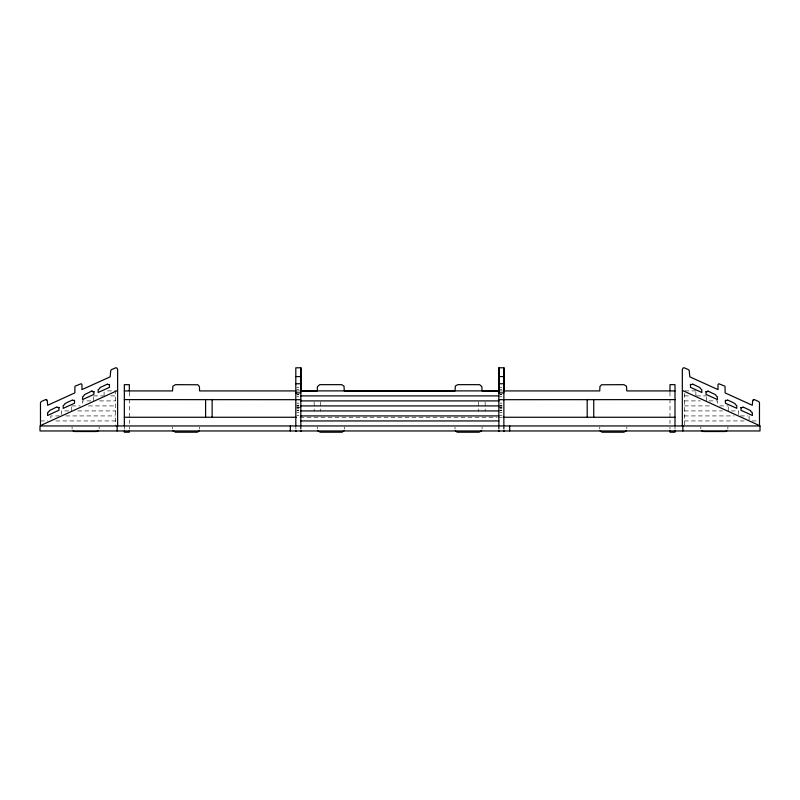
<?xml version="1.0" encoding="UTF-8"?>
<svg xmlns="http://www.w3.org/2000/svg" width="800" height="800" viewBox="0 0 800 800"><rect width="100%" height="100%" fill="white"/><g stroke="black" fill="none" stroke-linecap="round" stroke-linejoin="round"><path stroke-width="0.6" stroke-dasharray="4 3" d="M727.86 429.14L727.89 426.78M296.81 387.32L298.94 387.25M499.86 387.25L501.99 387.25M296.81 389.61L298.94 389.67M499.86 389.61L501.99 389.61M107.54 390.89L115.59 390.89L115.59 425.95M695.88 390.89L684.37 390.89L684.37 425.95M296.81 390.98L298.94 390.98M499.42 390.92L501.99 390.98M93.65 395.9L103.4 395.9M110.71 395.9L115.59 395.9M684.37 395.9L689.25 395.9M696.56 395.9L706.31 395.9M296.81 396.75L298.94 396.75M499.86 396.75L501.99 396.75M90.95 400.91L82.32 400.91L82.32 405.91M99.57 400.91L115.59 400.91M684.37 400.91L700.39 400.91M709.02 400.91L717.64 400.91L717.64 405.91M296.81 403.21L298.94 403.14M499.86 403.14L501.99 403.14M296.81 405.27L298.94 405.27M499.86 405.27L501.99 405.27M296.81 405.56L298.94 405.56M499.86 405.56L501.99 405.56M71.72 405.91L80.25 405.91M88.48 405.91L115.59 405.91M684.37 405.91L711.48 405.91M719.71 405.91L728.24 405.91M296.81 406.87L298.94 406.87M499.86 406.87L501.99 406.87M296.81 407.47L298.94 407.47M499.86 407.47L501.99 407.47M296.81 407.66L300.95 407.66M498.86 407.66L501.99 407.66M296.81 408.39L298.94 408.39M499.86 408.39L501.99 408.39M68.74 410.92L61.34 410.92L61.34 415.93M77.81 410.92L115.59 410.92M684.37 410.92L722.59 410.92M731.22 410.92L738.62 410.92L738.62 415.93M296.81 412.64L298.94 412.64M499.86 412.64L501.99 412.64M296.81 415.48L298.94 415.48M499.86 415.48L501.99 415.48M59.57 415.93L50.85 415.93L50.85 420.94M65.79 415.93L115.59 415.93M684.37 415.93L734.17 415.93M740.39 415.93L747.86 415.93M300 417.26L496.84 417.26M498.09 417.26L501.83 417.26M40.48 420.94L47.87 420.94M55.83 420.94L115.59 420.94M684.37 420.94L744.13 420.94M752.09 420.94L759.48 420.94M72.11 429.14L72.07 426.78M749.11 415.93L749.11 420.94M728.24 406.92L728.24 410.92M706.31 396.9L706.31 400.91M700.82 426.86L700.82 428.96M695.88 391.89L695.88 395.9M675 426.88L675 429.13M669.99 392.13L669.99 423.53M669.99 426.88L669.99 429.13M626.84 426.88L626.84 429.02M599.77 426.97L599.77 429.13M503.99 426.78L503.99 429.14M503.87 426.78L503.87 429.14M498.99 426.78L498.99 429.14M498.86 426.78L498.86 429.14M485.17 401.97L485.17 411.38M482.07 426.88L482.07 429.02M478.63 401.97L478.63 411.38M455.01 426.97L455.01 429.13M344.33 426.97L344.33 429.13M320.71 401.97L320.71 411.38M317.26 426.88L317.26 429.02M314.16 401.97L314.16 411.38M300.95 426.78L300.95 429.14M300.82 426.78L300.82 429.14M295.81 426.78L295.94 429.14M199.57 426.97L199.57 429.13M172.5 426.88L172.5 429.02M129.34 392.13L129.34 423.53M129.34 426.88L129.34 429.13M124.34 426.88L124.34 429.13M104.09 391.89L104.09 395.9M99.14 426.86L99.14 428.96M93.65 396.9L93.65 400.91M71.72 406.92L71.72 410.92M298.94 394.34L296.81 394.34L298.94 394.41M501.99 394.34L499.86 394.34L501.99 394.41M298.94 410.23L296.81 410.23L298.94 410.3M501.99 410.23L499.86 410.23L501.99 410.3"/><path stroke-width="1.2" d="M690.43 384.49L690.46 387.32L701.86 392.5L701.75 389.63A4.43 4.43 0 0 1 701.03 389.14L700.4 388.45A4.69 4.69 0 0 1 699.93 387.59L692.4 383.95A1.27 1.27 0 0 1 691.84 384.56L690.43 384.49A2.92 2.92 0 0 0 691.01 384.65M750.48 410.56L742.94 406.93A1.27 1.27 0 0 1 742.39 407.53L741.56 407.63A2.92 2.92 0 0 1 740.98 407.47L741.01 410.3L752.4 415.48L752.3 412.61A4.43 4.43 0 0 1 751.58 412.12L750.95 411.43A4.69 4.69 0 0 1 750.48 410.56M49.49 410.56L56.99 406.87A1.27 1.27 0 0 0 57.57 407.53L58.98 407.47L58.97 410.22L47.56 415.48L47.59 412.64A4.43 4.43 0 0 0 48.38 412.12L49.01 411.43A4.69 4.69 0 0 0 49.49 410.56M707.95 391.11L715.52 394.67A4.69 4.69 0 0 0 716 395.54L716.62 396.23A4.43 4.43 0 0 0 717.34 396.72L717.45 399.59L706.05 394.41L706.02 391.58L707.44 391.65A1.27 1.27 0 0 0 707.99 391.04M199.22 430.81L197.36 432.2L175.49 432.21L172.88 430.67M343.99 430.81L342.12 432.2L320.25 432.21L317.64 430.67M481.69 430.67L479.09 432.21L457.21 432.2L455.35 430.81M626.46 430.67L623.85 432.21L601.98 432.2L600.11 430.81M98.53 430.67L96.4 431.53L74.51 431.52L73.11 430.95M726.85 430.95L725.45 431.52L703.56 431.53L701.43 430.67M91.95 390.98L84.44 394.67A4.69 4.69 0 0 1 83.97 395.54L83.34 396.23A4.43 4.43 0 0 1 82.62 396.72L82.51 399.59L93.91 394.41L93.94 391.58A2.92 2.92 0 0 1 93.36 391.74L92.53 391.65A1.27 1.27 0 0 1 91.97 391.04L92.01 391.11M41.72 425.01L117.05 390.69M109.45 384.52L109.5 387.32L98.1 392.5L98.21 389.63A4.43 4.43 0 0 0 98.93 389.14L99.56 388.45A4.69 4.69 0 0 0 100.03 387.59L107.6 384.03A1.27 1.27 0 0 0 108.12 384.56L109.45 384.52A2.92 2.92 0 0 1 108.95 384.65M74.5 400.41L74.54 403.21L63.15 408.39L63.25 405.52A4.43 4.43 0 0 0 63.97 405.03L64.6 404.34A4.69 4.69 0 0 0 65.08 403.48L72.64 399.92A1.27 1.27 0 0 0 73.16 400.45L74.5 400.41A2.92 2.92 0 0 1 73.99 400.54M93.86 391.6L93.36 391.74M295.81 376.58L300.82 376.58M498.86 376.58L503.87 376.58M295.81 383.74L300.82 383.74M498.86 383.74L503.87 383.74M300.82 390.89L498.99 390.89M124.34 390.92L172.5 390.92L172.88 386.21L175.49 384.66L197.82 384.77L199.42 386.55L199.57 390.92L296.2 390.92M299.92 390.92L317.26 390.92L317.42 386.75L319.7 384.67L341.59 384.66L343.99 386.06L344.33 390.92L455.01 390.92L455.35 386.06L457.74 384.66L479.63 384.67L481.91 386.75L482.07 390.92L499.42 390.92M503.13 390.92L599.77 390.92L599.92 386.55L601.52 384.77L623.85 384.66L626.46 386.21L626.84 390.92L675 390.92M295.81 392.91L300.82 392.91M498.86 392.91L503.87 392.91M300.82 395.9L498.86 395.9M124.34 399.61L300.82 399.69M498.86 399.69L675 399.61M300.82 400.91L498.86 400.91M300.82 405.91L498.86 405.91M300.82 410.92L498.86 410.92M300.82 415.93L498.86 415.93M124.34 417.26L296.26 417.26M503.07 417.26L675 417.26M300.82 420.94L498.86 420.94M725.97 400.54L726.8 400.45A1.27 1.27 0 0 0 727.35 399.84L734.89 403.48A4.69 4.69 0 0 0 735.36 404.34L735.99 405.03A4.43 4.43 0 0 0 736.71 405.52L736.82 408.32L725.42 403.21L725.39 400.38L725.97 400.54A2.92 2.92 0 0 1 725.47 400.41M741.56 407.63L741.06 407.49M682.91 390.69L758.24 425.01M759.48 425.95L759.48 403.19A1.91 1.91 0 0 0 758.46 401.46L754.77 399.79A1.87 1.87 0 0 0 753.42 399.85M682.85 425.95L682.85 430.96M682.33 425.95L682.33 369.66L683.03 368.11A1.58 1.58 0 0 1 684.22 367.79L688.09 369.46A2.04 2.04 0 0 1 689.29 371.21L689.77 376.82L718.02 389.61L717.98 384.87A1.24 1.24 0 0 1 718.91 383.79L724.44 385.99A1.12 1.12 0 0 1 725.06 386.99L725.12 392.91L752.31 405.27L752.7 400.39A1.92 1.92 0 0 1 753.85 399.72M675 425.95L675 384.67L669.99 384.66L669.99 390.92M675 430.67L675 432.2L669.99 432.21L669.99 430.67M593.74 399.61L593.74 417.26M587.2 399.61L587.2 417.26M509.68 425.95L509.68 430.96M503.99 391.77L503.99 367.79L498.86 367.79L498.86 425.95M503.99 430.67L503.99 431.52M503.87 367.79L503.87 425.95M503.87 430.67L503.87 431.52M498.99 367.79L498.99 391.77M498.99 430.67L498.99 431.52M498.86 430.67L498.86 431.52M300.95 391.77L300.95 367.79L295.81 367.79L295.81 425.95M300.95 430.67L300.95 431.52M300.82 367.79L300.82 425.95M300.82 430.67L300.82 431.52M295.81 430.67L295.94 431.52M290.32 425.95L290.32 430.96M212.14 399.61L212.14 417.26M205.6 399.61L205.6 417.26M129.34 390.92L129.34 384.67L124.34 384.66L124.34 425.95M129.34 430.67L129.34 432.2L124.34 432.21L124.34 430.67M117.63 425.95L117.63 369.66L116.93 368.11A1.58 1.58 0 0 0 115.74 367.79L111.88 369.46A2.04 2.04 0 0 0 110.67 371.21L110.19 376.82L81.94 389.61L81.98 384.87A1.27 1.27 0 0 0 81.04 383.78L75.52 385.99A1.12 1.12 0 0 0 74.9 386.99L74.84 392.91L47.65 405.27L47.26 400.39A1.92 1.92 0 0 0 46.12 399.72M117.15 425.95L117.15 430.96M40.48 425.95L40.48 403.19A1.91 1.91 0 0 1 41.5 401.46L45.19 399.79A1.87 1.87 0 0 1 46.55 399.85M706.6 391.74A2.92 2.92 0 0 1 706.1 391.6M58.98 407.47A2.92 2.92 0 0 1 58.4 407.63M760 425.95L40 425.95L40 430.96L760 430.96L760 425.95"/></g></svg>
